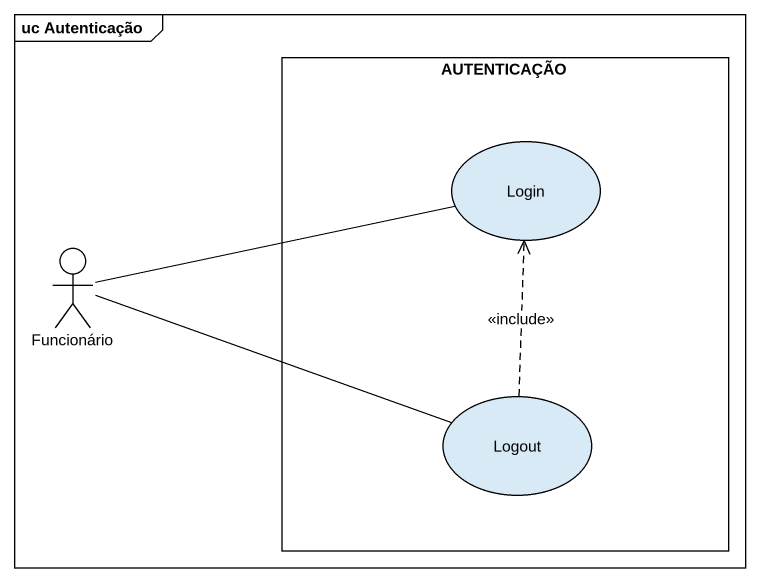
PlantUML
@startuml
mainframe uc Autenticação
rectangle AUTENTICAÇÃO {
  usecase Login
  usecase Logout
}
actor Funcionário
Funcionário -right- Login
Funcionário -right- Logout
Logout .up.> Login : <<include>>
@enduml
